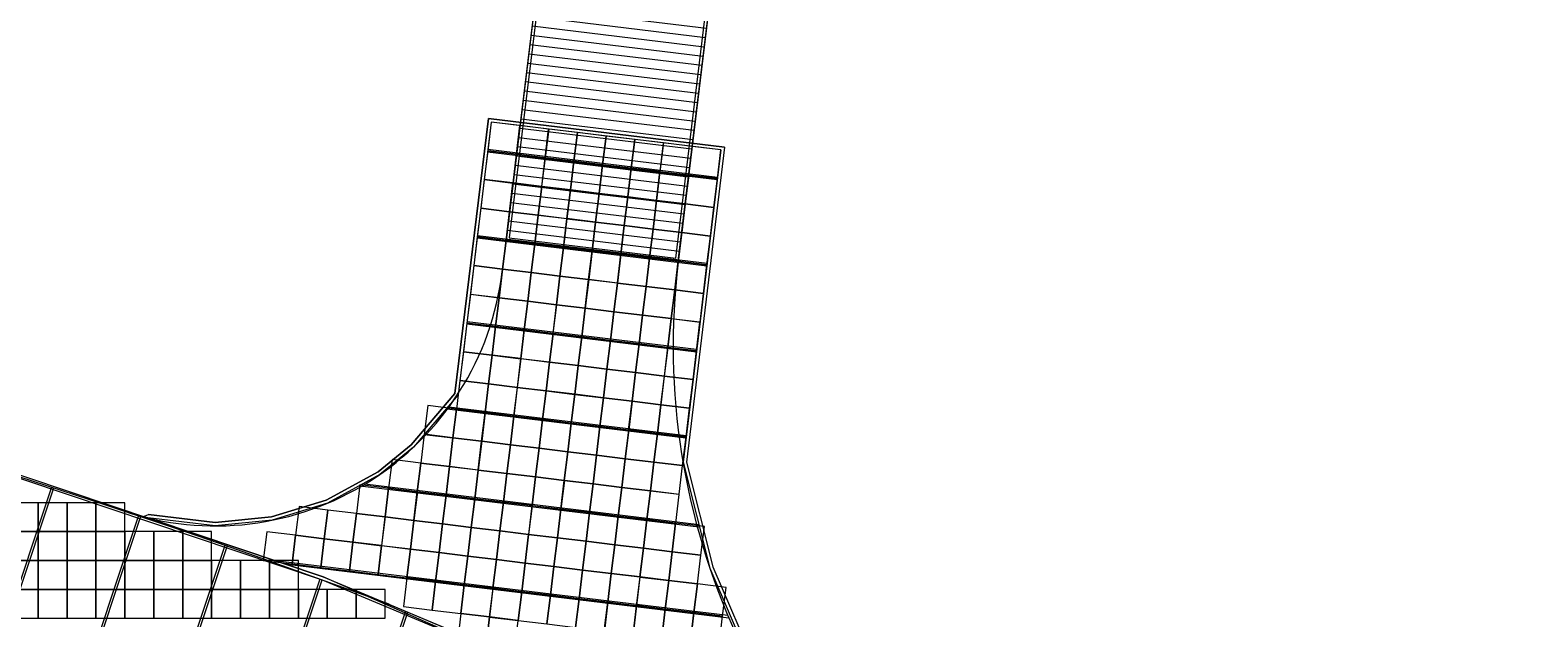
# Model space of a CAD drawing. Extents: x -31693 to 132909863, y -42052423 to 151957.
# Drawn here: x 105900 to 131622, y 109717 to 119895 of the extents above; entities that cross this region are included whole.
import ezdxf

# ---------------------------------------------------------------- set-up
doc = ezdxf.new("R2010")
doc.units = 0
doc.header["$LTSCALE"] = 1000
doc.header["$MEASUREMENT"] = 0
for name, color, linetype in [('500浮箱', 162, 'Continuous'), ('A-G-PATTERN', 157, 'Continuous'), ('A-G-VISIBLE', 9, 'Continuous'), ('主龙骨', 4, 'Continuous'), ('边梁（14a槽钢', 3, 'Continuous')]:
    doc.layers.add(name, color=color, linetype=linetype)

# ---------------------------------------------------------------- blocks, each defined once
blk = doc.blocks.new('dasd')
at = {"layer": 'A-G-PATTERN', "linetype": 'Continuous'}
h = blk.add_hatch(dxfattribs=at)
h.set_pattern_fill('ANSI31', color=256, scale=0.05, angle=308.0911)
h.set_pattern_definition([(353.091126, (-632297.15723, -3064347.09858), (0.019096132141, 0.157597272303), [])])
h.paths.add_polyline_path([(-132779.775, 42168.288), (-132776.796, 42167.928), (-132776.075, 42173.884), (-132779.053, 42174.245)])
at = {"layer": 'A-G-VISIBLE', "linetype": 'Continuous'}
for p, q in [((-132779.053, 42174.245), (-132779.84, 42167.749)), ((-132776.075, 42173.884), (-132776.798, 42167.914))]:
    blk.add_line(p, q, dxfattribs=at)
at = {"layer": 'A-G-VISIBLE', "linetype": 'Continuous', "flags": 128}
for points in [[(-132779.775, 42168.288), (-132776.796, 42167.928), (-132776.075, 42173.884), (-132779.053, 42174.245)], [(-132779.719, 42168.332), (-132776.84, 42167.983), (-132776.13, 42173.84), (-132779.009, 42174.189)]]:
    blk.add_lwpolyline(points, close=True, dxfattribs=at)
at = {"layer": 'A-G-VISIBLE', "linetype": 'Continuous'}
for centre, radius, start, end in [((-132837.189, 42011.825), 160.06, 69.75334, 87.66536), ((-132764.885, 42166.47), 12, 173.0911, 236.0253), ((-132784.804, 42168.351), 5, 251.4958, 353.0911), ((-132803.822, 42108.688), 57.677, 29.84645, 67.5516)]:
    blk.add_arc(centre, radius, start, end, dxfattribs=at)
blk = doc.blocks.new('adasd')
at = {"layer": '500浮箱'}
blk.add_lwpolyline([(110598, 114789), (111098, 114789), (111098, 115289), (110598, 115289)], close=True, dxfattribs=at)
blk = doc.blocks.new('aada')
at = {"layer": '主龙骨', "elevation": 2850}
for points in [[(117793, 117341), (113823, 117822)], [(117788, 117298), (113817, 117779)]]:
    blk.add_lwpolyline(points, dxfattribs=at)

msp = doc.modelspace()

# ---------------------------------------------------------------- linework, layer by layer
at = {"layer": '500浮箱', "elevation": 2850}
for points in [[(105545, 111216), (106045, 111216), (106045, 111716), (105545, 111716)], [(106045, 111216), (106545, 111216), (106545, 111716), (106045, 111716)], [(106545, 111216), (107045, 111216), (107045, 111716), (106545, 111716)], [(107045, 111216), (107545, 111216), (107545, 111716), (107045, 111716)], [(105545, 110716), (106045, 110716), (106045, 111216), (105545, 111216)], [(106045, 110716), (106545, 110716), (106545, 111216), (106045, 111216)], [(106545, 110716), (107045, 110716), (107045, 111216), (106545, 111216)], [(107045, 110716), (107545, 110716), (107545, 111216), (107045, 111216)], [(107545, 110716), (108045, 110716), (108045, 111216), (107545, 111216)], [(108045, 110716), (108545, 110716), (108545, 111216), (108045, 111216)], [(108545, 110716), (109045, 110716), (109045, 111216), (108545, 111216)], [(105545, 110216), (106045, 110216), (106045, 110716), (105545, 110716)], [(106045, 110216), (106545, 110216), (106545, 110716), (106045, 110716)], [(106545, 110216), (107045, 110216), (107045, 110716), (106545, 110716)], [(107045, 110216), (107545, 110216), (107545, 110716), (107045, 110716)], [(107545, 110216), (108045, 110216), (108045, 110716), (107545, 110716)], [(108045, 110216), (108545, 110216), (108545, 110716), (108045, 110716)], [(108545, 110216), (109045, 110216), (109045, 110716), (108545, 110716)], [(109045, 110216), (109545, 110216), (109545, 110716), (109045, 110716)], [(109545, 110216), (110045, 110216), (110045, 110716), (109545, 110716)], [(110045, 110216), (110545, 110216), (110545, 110716), (110045, 110716)], [(105545, 109716), (106045, 109716), (106045, 110216), (105545, 110216)], [(106045, 109716), (106545, 109716), (106545, 110216), (106045, 110216)], [(106545, 109716), (107045, 109716), (107045, 110216), (106545, 110216)], [(107045, 109716), (107545, 109716), (107545, 110216), (107045, 110216)], [(107545, 109716), (108045, 109716), (108045, 110216), (107545, 110216)], [(108045, 109716), (108545, 109716), (108545, 110216), (108045, 110216)], [(108545, 109716), (109045, 109716), (109045, 110216), (108545, 110216)], [(109045, 109716), (109545, 109716), (109545, 110216), (109045, 110216)], [(109545, 109716), (110045, 109716), (110045, 110216), (109545, 110216)], [(110045, 109716), (110545, 109716), (110545, 110216), (110045, 110216)], [(110545, 109716), (111045, 109716), (111045, 110216), (110545, 110216)], [(111045, 109716), (111545, 109716), (111545, 110216), (111045, 110216)], [(111545, 109716), (112045, 109716), (112045, 110216), (111545, 110216)]]:
    msp.add_lwpolyline(points, close=True, dxfattribs=at)
at = {"layer": '主龙骨', "elevation": 2850}
for points in [[(117247, 112831), (113119, 113331)], [(117252, 112873), (113149, 113370)], [(106278, 111983), (103024, 102223), (103065, 102209), (106319, 111970)], [(117472, 111292), (111607, 112003)], [(117477, 111335), (111694, 112036)], [(107781, 111493), (104524, 101723), (104565, 101709), (107823, 111482)], [(109275, 110974), (106024, 101223), (106065, 101209), (109315, 110960)], [(117971, 109764), (110146, 110712)], [(117990, 109719), (110348, 110645)], [(110915, 110394), (107524, 100223), (107565, 100209), (110955, 110380)], [(112397, 109839), (109024, 99723), (109065, 99709), (112436, 109823)]]:
    msp.add_lwpolyline(points, dxfattribs=at)
at = {"layer": '边梁（14a槽钢', "elevation": 2850}
msp.add_lwpolyline([(113830, 118362), (117916, 117867), (117255, 112418), (117714, 110604), (118467, 108854), (119184, 107670), (120325, 106254), (121652, 105040), (121739, 104919), (116006, 108216), (110976, 110434), (108042, 111419), (107867, 111477), (107951, 111509), (109107, 111373), (110082, 111470), (111025, 111760), (111922, 112252), (112496, 112718), (113253, 113606)], close=True, dxfattribs=at)
for points in [[(117916, 117867), (113830, 118362), (113253, 113606), (112496, 112718), (111922, 112252), (111025, 111760), (110082, 111470), (109107, 111373), (107951, 111509)], [(117851, 117816), (113880, 118297), (113309, 113582), (112537, 112676), (111954, 112204), (111048, 111706), (110093, 111412), (109107, 111314), (107944, 111451)], [(117851, 117816), (117197, 112414), (117659, 110585), (118415, 108827), (119136, 107636), (120282, 106214), (121258, 105286), (121615, 104995)], [(117916, 117867), (117255, 112418), (117714, 110604), (118467, 108854), (119184, 107670), (120325, 106254), (121297, 105330), (121652, 105040)], [(104326, 112605), (110955, 110380), (114713, 108807), (117690, 107295), (120339, 105759), (122612, 104283), (124126, 103214), (125718, 102007), (127656, 100416), (129299, 98949), (130419, 97883), (132045, 96216), (134045, 93994), (135127, 92681), (135772, 91860), (136377, 91061), (137706, 89196)], [(104343, 112660), (110976, 110434), (114738, 108860), (117718, 107346), (120369, 105808), (122645, 104332), (124160, 103261), (125754, 102053), (127693, 100460), (129338, 98992), (130460, 97924), (132087, 96255), (134089, 94032), (135172, 92717), (135818, 91895), (136423, 91095), (137754, 89228)]]:
    msp.add_lwpolyline(points, dxfattribs=at)

# ---------------------------------------------------------------- block references
at = {"xscale": 1000, "yscale": 1000, "zscale": 1000}
msp.add_blockref('dasd', (132893911, -42052037, 2850), dxfattribs=at)
at = {"layer": '500浮箱', "rotation": 353.0911256659693}
for p in [(-9783, 17150, 2850), (-9287, 17089, 2850), (-8790, 17029, 2850), (-8294, 16969, 2850), (-7798, 16909, 2850), (-7301, 16849, 2850), (-6805, 16789, 2850), (-6309, 16729, 2850), (-9843, 16653, 2850), (-9347, 16593, 2850), (-8851, 16533, 2850), (-8354, 16473, 2850), (-7858, 16413, 2850), (-9904, 16157, 2850), (-7362, 16353, 2850), (-6865, 16292, 2850), (-6369, 16232, 2850), (-9407, 16097, 2850), (-8911, 16037, 2850), (-8414, 15976, 2850), (-7918, 15916, 2850), (-9964, 15661, 2850), (-7422, 15856, 2850), (-6925, 15796, 2850), (-6429, 15736, 2850), (-9467, 15600, 2850), (-8971, 15540, 2850), (-8475, 15480, 2850), (-7978, 15420, 2850), (-10024, 15164, 2850), (-7482, 15360, 2850), (-6985, 15300, 2850), (-6489, 15239, 2850), (-9527, 15104, 2850), (-9031, 15044, 2850), (-8535, 14984, 2850), (-8038, 14924, 2850), (-7542, 14863, 2850), (-10084, 14668, 2850), (-9588, 14608, 2850), (-7046, 14803, 2850), (-6549, 14743, 2850), (-9091, 14547, 2850), (-8595, 14487, 2850), (-8098, 14427, 2850), (-7602, 14367, 2850), (-10144, 14171, 2850), (-9648, 14111, 2850), (-7106, 14307, 2850), (-6609, 14247, 2850), (-9151, 14051, 2850), (-8655, 13991, 2850), (-8159, 13931, 2850), (-7662, 13871, 2850), (-10204, 13675, 2850), (-9708, 13615, 2850), (-7166, 13811, 2850), (-6670, 13750, 2850), (-9211, 13555, 2850), (-8715, 13495, 2850), (-8219, 13434, 2850), (-7722, 13374, 2850), (-10264, 13179, 2850), (-9768, 13119, 2850), (-7226, 13314, 2850), (-6730, 13254, 2850), (-9272, 13058, 2850), (-8775, 12998, 2850), (-8279, 12938, 2850), (-7783, 12878, 2850), (-7286, 12818, 2850), (-10325, 12682, 2850), (-9828, 12622, 2850), (-9332, 12562, 2850), (-6790, 12758, 2850), (-8835, 12502, 2850), (-8339, 12442, 2850), (-7843, 12382, 2850), (-7346, 12321, 2850), (-10881, 12246, 2850), (-10385, 12186, 2850), (-9888, 12126, 2850), (-9392, 12066, 2850), (-6850, 12261, 2850), (-8896, 12005, 2850), (-8399, 11945, 2850), (-7903, 11885, 2850), (-7406, 11825, 2850), (-10941, 11750, 2850), (-10445, 11690, 2850), (-9948, 11629, 2850), (-9452, 11569, 2850), (-6910, 11765, 2850), (-11498, 11313, 2850), (-8956, 11509, 2850), (-8459, 11449, 2850), (-7963, 11389, 2850), (-7467, 11329, 2850), (-6970, 11269, 2850), (-11001, 11253, 2850), (-10505, 11193, 2850), (-10009, 11133, 2850), (-9512, 11073, 2850), (-9016, 11013, 2850), (-12054, 10877, 2850), (-11558, 10817, 2850), (-11061, 10757, 2850), (-8519, 10953, 2850), (-8023, 10892, 2850), (-7527, 10832, 2850), (-7030, 10772, 2850), (-13107, 10501, 2850), (-10565, 10697, 2850), (-10069, 10637, 2850), (-9572, 10577, 2850), (-9076, 10516, 2850), (-12611, 10441, 2850), (-12114, 10381, 2850), (-11618, 10321, 2850), (-11122, 10261, 2850), (-8580, 10456, 2850), (-8083, 10396, 2850), (-7587, 10336, 2850), (-7091, 10276, 2850), (-13664, 10065, 2850), (-13167, 10005, 2850), (-10625, 10200, 2850), (-10129, 10140, 2850), (-9633, 10080, 2850), (-9136, 10020, 2850), (-6594, 10216, 2850), (-12671, 9945, 2850), (-12175, 9885, 2850), (-11678, 9824, 2850), (-11182, 9764, 2850), (-8640, 9960, 2850), (-8143, 9900, 2850), (-7647, 9840, 2850), (-7151, 9779, 2850), (-6654, 9719, 2850), (-10685, 9704, 2850), (-10189, 9644, 2850), (-9693, 9584, 2850), (-9196, 9524, 2850), (-8700, 9463, 2850), (-11242, 9268, 2850), (-10746, 9208, 2850), (-8204, 9403, 2850), (-7707, 9343, 2850), (-7211, 9283, 2850), (-6714, 9223, 2850), (-10249, 9148, 2850), (-9753, 9087, 2850), (-9256, 9027, 2850), (-8760, 8967, 2850), (-6218, 9163, 2850), (-8264, 8907, 2850), (-7767, 8847, 2850), (-7271, 8787, 2850), (-6775, 8727, 2850), (-10309, 8651, 2850), (-9813, 8591, 2850), (-6278, 8666, 2850)]:
    msp.add_blockref('adasd', p, dxfattribs=at)
at = {"layer": '主龙骨'}
for p in [(0, 0), (-180, -1489), (-361, -2978)]:
    msp.add_blockref('aada', p, dxfattribs=at)

doc.saveas('drawing.dxf')
